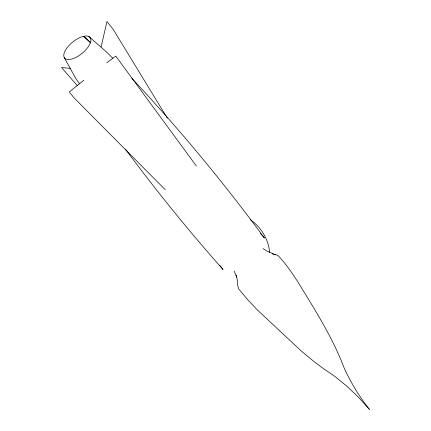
<?xml version="1.0" encoding="UTF-8"?>
<svg xmlns="http://www.w3.org/2000/svg" width="431" height="431" viewBox="0 0 431 431"><rect width="100%" height="100%" fill="white"/><g stroke="black" fill="none" stroke-linecap="round" stroke-linejoin="round"><path stroke-width="0.65" d="M101.118 46.941L106.942 21.55L112.863 28.882L167.336 118.142M83.803 80.247L69.272 91.948L73.922 97.708L165.208 189.694M106.796 62.737L115.772 56.1L196.342 165.978M70.614 68.4L61.558 67.543L77.294 85.645M272.16 253.924L277.769 255.287C288.107 266.094 296.145 278.965 303.86 291.739C319.037 316.322 334.036 341.212 344.288 368.322C351.028 382.949 359.486 396.784 369.442 409.45L358.651 397.425L347.176 386.467L334.849 376.43L321.801 367.438L313.278 360.995L301.657 351.373L257.21 309.83L247.636 299.604L238.645 288.905L237.783 285.748L237.131 279.035L236.172 275.274M275.49 254.737L266.94 251.095L263.018 248.579M250.519 219.842C261.251 227.326 268.578 239.496 269.655 252.577M88.894 36.549L106.409 51.855L112.739 58.233M90.79 43.003L83.463 36.296L80.522 37.308A16.373 7.349 -38.9 0 0 64.025 57.081A16.373 7.349 -38.9 0 0 85.338 50.352A16.373 7.349 -38.9 0 0 83.819 36.263L90.51 42.534M131.875 78.377C179.194 128.885 223.42 182.281 264.424 238.036L260.443 233.478M219.815 265.264L223.026 269.569C188.907 230.994 156.378 191.014 125.787 149.589M79.439 83.808L75.678 78.253L64.311 57.673M234.211 271.061L236.678 277.09L236.183 275.258"/></g></svg>
